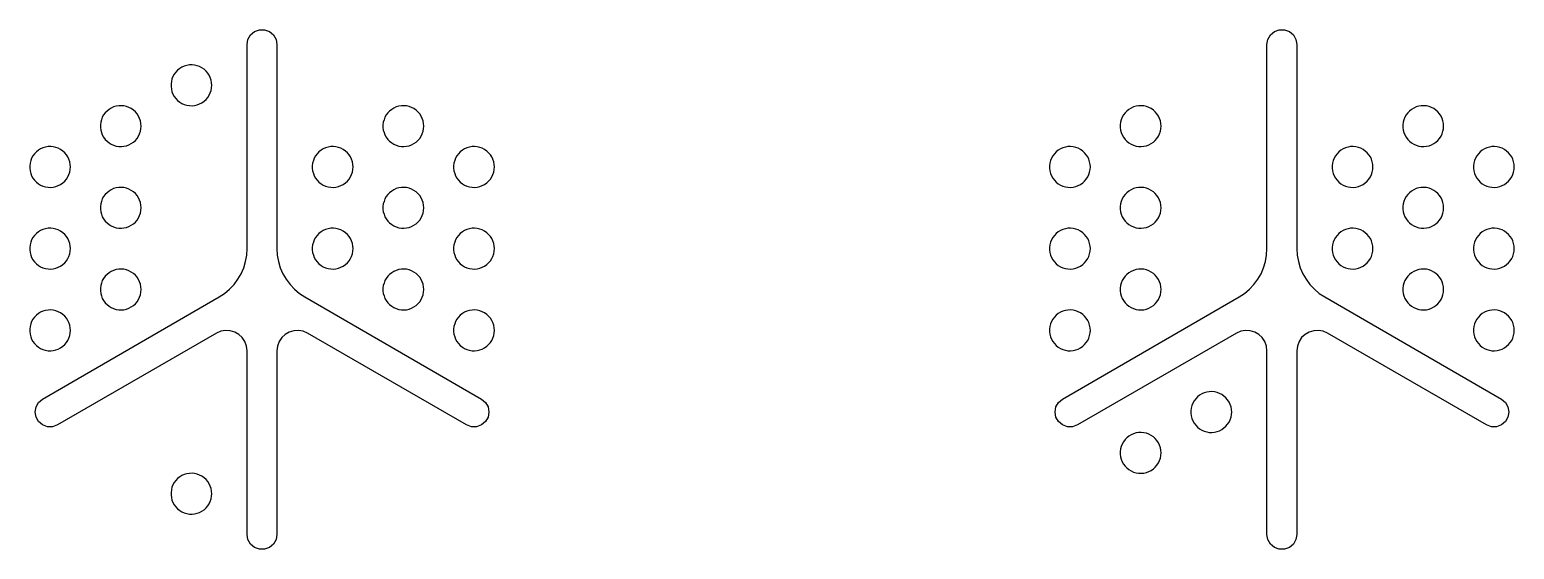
# Model space of a CAD drawing. Header units: metres. Extents: x 19 to 256, y 19 to 256.
# Drawn here: x 144.3 to 180.7, y 18.64 to 31.36 of the extents above; entities that cross this region are included whole.
import ezdxf

# ---------------------------------------------------------------- set-up
doc = ezdxf.new("R2010")
doc.units = ezdxf.units.M

msp = doc.modelspace()

# ---------------------------------------------------------------- linework, layer by layer
for points in [[(149.634, 31), (149.656, 31.125), (149.72, 31.235), (149.817, 31.317), (149.936, 31.36), (150.064, 31.36), (150.183, 31.317), (150.28, 31.235), (150.344, 31.125), (150.366, 31), (150.366, 26), (150.375, 25.841), (150.403, 25.685), (150.448, 25.533), (150.511, 25.387), (150.591, 25.249), (150.686, 25.122), (150.795, 25.006), (150.916, 24.904), (151.049, 24.817), (155.379, 22.317), (155.477, 22.235), (155.54, 22.125), (155.562, 22), (155.54, 21.875), (155.477, 21.765), (155.379, 21.683), (155.26, 21.64), (155.133, 21.64), (155.013, 21.683), (151.116, 23.933), (151.009, 23.979), (150.895, 23.999), (150.779, 23.992), (150.668, 23.959), (150.567, 23.901), (150.483, 23.821), (150.419, 23.724), (150.38, 23.615), (150.366, 23.5), (150.366, 19), (150.344, 18.875), (150.28, 18.765), (150.183, 18.683), (150.064, 18.64), (149.936, 18.64), (149.817, 18.683), (149.72, 18.765), (149.656, 18.875), (149.634, 19), (149.634, 23.5), (149.62, 23.615), (149.581, 23.724), (149.517, 23.821), (149.433, 23.901), (149.332, 23.959), (149.221, 23.992), (149.105, 23.999), (148.991, 23.979), (148.884, 23.933), (144.987, 21.683), (144.867, 21.64), (144.74, 21.64), (144.621, 21.683), (144.523, 21.765), (144.46, 21.875), (144.438, 22), (144.46, 22.125), (144.523, 22.235), (144.621, 22.317), (148.951, 24.817), (149.084, 24.904), (149.205, 25.006), (149.314, 25.122), (149.409, 25.249), (149.489, 25.387), (149.552, 25.533), (149.597, 25.685), (149.625, 25.841), (149.634, 26)], [(174.634, 31), (174.656, 31.125), (174.72, 31.235), (174.817, 31.317), (174.936, 31.36), (175.064, 31.36), (175.183, 31.317), (175.28, 31.235), (175.344, 31.125), (175.366, 31), (175.366, 26), (175.375, 25.841), (175.403, 25.685), (175.448, 25.533), (175.511, 25.387), (175.591, 25.249), (175.686, 25.122), (175.795, 25.006), (175.916, 24.904), (176.049, 24.817), (180.379, 22.317), (180.477, 22.235), (180.54, 22.125), (180.562, 22), (180.54, 21.875), (180.477, 21.765), (180.379, 21.683), (180.26, 21.64), (180.133, 21.64), (180.013, 21.683), (176.116, 23.933), (176.009, 23.979), (175.895, 23.999), (175.779, 23.992), (175.668, 23.959), (175.567, 23.901), (175.483, 23.821), (175.419, 23.724), (175.38, 23.615), (175.366, 23.5), (175.366, 19), (175.344, 18.875), (175.28, 18.765), (175.183, 18.683), (175.064, 18.64), (174.936, 18.64), (174.817, 18.683), (174.72, 18.765), (174.656, 18.875), (174.634, 19), (174.634, 23.5), (174.62, 23.615), (174.581, 23.724), (174.517, 23.821), (174.433, 23.901), (174.332, 23.959), (174.221, 23.992), (174.105, 23.999), (173.991, 23.979), (173.884, 23.933), (169.987, 21.683), (169.867, 21.64), (169.74, 21.64), (169.621, 21.683), (169.523, 21.765), (169.46, 21.875), (169.438, 22), (169.46, 22.125), (169.523, 22.235), (169.621, 22.317), (173.951, 24.817), (174.084, 24.904), (174.205, 25.006), (174.314, 25.122), (174.409, 25.249), (174.489, 25.387), (174.552, 25.533), (174.597, 25.685), (174.625, 25.841), (174.634, 26)], [(148.768, 30), (148.764, 30.064), (148.752, 30.127), (148.731, 30.188), (148.704, 30.245), (148.669, 30.299), (148.627, 30.348), (148.58, 30.391), (148.527, 30.428), (148.47, 30.457), (148.41, 30.479), (148.348, 30.494), (148.284, 30.5), (148.22, 30.498), (148.157, 30.487), (148.095, 30.469), (148.037, 30.443), (147.982, 30.41), (147.932, 30.37), (147.887, 30.324), (147.849, 30.273), (147.817, 30.217), (147.793, 30.158), (147.777, 30.096), (147.769, 30.032), (147.769, 29.968), (147.777, 29.904), (147.793, 29.842), (147.817, 29.783), (147.849, 29.727), (147.887, 29.676), (147.932, 29.63), (147.982, 29.59), (148.037, 29.557), (148.095, 29.531), (148.157, 29.513), (148.22, 29.502), (148.284, 29.5), (148.348, 29.506), (148.41, 29.521), (148.47, 29.543), (148.527, 29.572), (148.58, 29.609), (148.627, 29.652), (148.669, 29.701), (148.704, 29.755), (148.731, 29.812), (148.752, 29.873), (148.764, 29.936), (148.768, 30)], [(147.036, 29), (147.032, 29.064), (147.02, 29.127), (146.999, 29.188), (146.972, 29.245), (146.937, 29.299), (146.895, 29.348), (146.848, 29.391), (146.795, 29.428), (146.738, 29.457), (146.678, 29.479), (146.616, 29.494), (146.552, 29.5), (146.488, 29.498), (146.425, 29.487), (146.363, 29.469), (146.305, 29.443), (146.25, 29.41), (146.2, 29.37), (146.155, 29.324), (146.117, 29.273), (146.085, 29.217), (146.061, 29.158), (146.045, 29.096), (146.037, 29.032), (146.037, 28.968), (146.045, 28.904), (146.061, 28.842), (146.085, 28.783), (146.117, 28.727), (146.155, 28.676), (146.2, 28.63), (146.25, 28.59), (146.305, 28.557), (146.363, 28.531), (146.425, 28.513), (146.488, 28.502), (146.552, 28.5), (146.616, 28.506), (146.678, 28.521), (146.738, 28.543), (146.795, 28.572), (146.848, 28.609), (146.895, 28.652), (146.937, 28.701), (146.972, 28.755), (146.999, 28.812), (147.02, 28.873), (147.032, 28.936), (147.036, 29)], [(153.964, 29), (153.96, 29.064), (153.948, 29.127), (153.928, 29.188), (153.9, 29.245), (153.865, 29.299), (153.823, 29.348), (153.776, 29.391), (153.723, 29.428), (153.666, 29.457), (153.606, 29.479), (153.544, 29.494), (153.48, 29.5), (153.416, 29.498), (153.353, 29.487), (153.291, 29.469), (153.233, 29.443), (153.178, 29.41), (153.128, 29.37), (153.083, 29.324), (153.045, 29.273), (153.014, 29.217), (152.99, 29.158), (152.973, 29.096), (152.965, 29.032), (152.965, 28.968), (152.973, 28.904), (152.99, 28.842), (153.014, 28.783), (153.045, 28.727), (153.083, 28.676), (153.128, 28.63), (153.178, 28.59), (153.233, 28.557), (153.291, 28.531), (153.353, 28.513), (153.416, 28.502), (153.48, 28.5), (153.544, 28.506), (153.606, 28.521), (153.666, 28.543), (153.723, 28.572), (153.776, 28.609), (153.823, 28.652), (153.865, 28.701), (153.9, 28.755), (153.928, 28.812), (153.948, 28.873), (153.96, 28.936), (153.964, 29)], [(172.036, 29), (172.032, 29.064), (172.02, 29.127), (171.999, 29.188), (171.972, 29.245), (171.937, 29.299), (171.895, 29.348), (171.848, 29.391), (171.795, 29.428), (171.738, 29.457), (171.678, 29.479), (171.616, 29.494), (171.552, 29.5), (171.488, 29.498), (171.425, 29.487), (171.363, 29.469), (171.305, 29.443), (171.25, 29.41), (171.2, 29.37), (171.155, 29.324), (171.117, 29.273), (171.085, 29.217), (171.061, 29.158), (171.045, 29.096), (171.037, 29.032), (171.037, 28.968), (171.045, 28.904), (171.061, 28.842), (171.085, 28.783), (171.117, 28.727), (171.155, 28.676), (171.2, 28.63), (171.25, 28.59), (171.305, 28.557), (171.363, 28.531), (171.425, 28.513), (171.488, 28.502), (171.552, 28.5), (171.616, 28.506), (171.678, 28.521), (171.738, 28.543), (171.795, 28.572), (171.848, 28.609), (171.895, 28.652), (171.937, 28.701), (171.972, 28.755), (171.999, 28.812), (172.02, 28.873), (172.032, 28.936), (172.036, 29)], [(178.964, 29), (178.96, 29.064), (178.948, 29.127), (178.928, 29.188), (178.9, 29.245), (178.865, 29.299), (178.823, 29.348), (178.776, 29.391), (178.723, 29.428), (178.666, 29.457), (178.606, 29.479), (178.544, 29.494), (178.48, 29.5), (178.416, 29.498), (178.353, 29.487), (178.291, 29.469), (178.233, 29.443), (178.178, 29.41), (178.128, 29.37), (178.083, 29.324), (178.045, 29.273), (178.014, 29.217), (177.99, 29.158), (177.973, 29.096), (177.965, 29.032), (177.965, 28.968), (177.973, 28.904), (177.99, 28.842), (178.014, 28.783), (178.045, 28.727), (178.083, 28.676), (178.128, 28.63), (178.178, 28.59), (178.233, 28.557), (178.291, 28.531), (178.353, 28.513), (178.416, 28.502), (178.48, 28.5), (178.544, 28.506), (178.606, 28.521), (178.666, 28.543), (178.723, 28.572), (178.776, 28.609), (178.823, 28.652), (178.865, 28.701), (178.9, 28.755), (178.928, 28.812), (178.948, 28.873), (178.96, 28.936), (178.964, 29)], [(145.304, 28), (145.3, 28.064), (145.287, 28.127), (145.267, 28.188), (145.24, 28.245), (145.205, 28.299), (145.163, 28.348), (145.116, 28.391), (145.063, 28.428), (145.006, 28.457), (144.946, 28.479), (144.884, 28.494), (144.82, 28.5), (144.756, 28.498), (144.693, 28.487), (144.631, 28.469), (144.573, 28.443), (144.518, 28.41), (144.468, 28.37), (144.423, 28.324), (144.385, 28.273), (144.353, 28.217), (144.329, 28.158), (144.313, 28.096), (144.305, 28.032), (144.305, 27.968), (144.313, 27.904), (144.329, 27.842), (144.353, 27.783), (144.385, 27.727), (144.423, 27.676), (144.468, 27.63), (144.518, 27.59), (144.573, 27.557), (144.631, 27.531), (144.693, 27.513), (144.756, 27.502), (144.82, 27.5), (144.884, 27.506), (144.946, 27.521), (145.006, 27.543), (145.063, 27.572), (145.116, 27.609), (145.163, 27.652), (145.205, 27.701), (145.24, 27.755), (145.267, 27.812), (145.287, 27.873), (145.3, 27.936), (145.304, 28)], [(152.232, 28), (152.228, 28.064), (152.216, 28.127), (152.196, 28.188), (152.168, 28.245), (152.133, 28.299), (152.091, 28.348), (152.044, 28.391), (151.991, 28.428), (151.934, 28.457), (151.874, 28.479), (151.812, 28.494), (151.748, 28.5), (151.684, 28.498), (151.621, 28.487), (151.559, 28.469), (151.501, 28.443), (151.446, 28.41), (151.396, 28.37), (151.351, 28.324), (151.313, 28.273), (151.282, 28.217), (151.258, 28.158), (151.241, 28.096), (151.233, 28.032), (151.233, 27.968), (151.241, 27.904), (151.258, 27.842), (151.282, 27.783), (151.313, 27.727), (151.351, 27.676), (151.396, 27.63), (151.446, 27.59), (151.501, 27.557), (151.559, 27.531), (151.621, 27.513), (151.684, 27.502), (151.748, 27.5), (151.812, 27.506), (151.874, 27.521), (151.934, 27.543), (151.991, 27.572), (152.044, 27.609), (152.091, 27.652), (152.133, 27.701), (152.168, 27.755), (152.196, 27.812), (152.216, 27.873), (152.228, 27.936), (152.232, 28)], [(155.696, 28), (155.692, 28.064), (155.68, 28.127), (155.66, 28.188), (155.632, 28.245), (155.597, 28.299), (155.555, 28.348), (155.508, 28.391), (155.455, 28.428), (155.399, 28.457), (155.338, 28.479), (155.276, 28.494), (155.212, 28.5), (155.148, 28.498), (155.085, 28.487), (155.023, 28.469), (154.965, 28.443), (154.91, 28.41), (154.86, 28.37), (154.815, 28.324), (154.777, 28.273), (154.746, 28.217), (154.722, 28.158), (154.705, 28.096), (154.697, 28.032), (154.697, 27.968), (154.705, 27.904), (154.722, 27.842), (154.746, 27.783), (154.777, 27.727), (154.815, 27.676), (154.86, 27.63), (154.91, 27.59), (154.965, 27.557), (155.023, 27.531), (155.085, 27.513), (155.148, 27.502), (155.212, 27.5), (155.276, 27.506), (155.338, 27.521), (155.399, 27.543), (155.455, 27.572), (155.508, 27.609), (155.555, 27.652), (155.597, 27.701), (155.632, 27.755), (155.66, 27.812), (155.68, 27.873), (155.692, 27.936), (155.696, 28)], [(170.304, 28), (170.3, 28.064), (170.287, 28.127), (170.267, 28.188), (170.24, 28.245), (170.205, 28.299), (170.163, 28.348), (170.116, 28.391), (170.063, 28.428), (170.006, 28.457), (169.946, 28.479), (169.884, 28.494), (169.82, 28.5), (169.756, 28.498), (169.693, 28.487), (169.631, 28.469), (169.573, 28.443), (169.518, 28.41), (169.468, 28.37), (169.423, 28.324), (169.385, 28.273), (169.353, 28.217), (169.329, 28.158), (169.313, 28.096), (169.305, 28.032), (169.305, 27.968), (169.313, 27.904), (169.329, 27.842), (169.353, 27.783), (169.385, 27.727), (169.423, 27.676), (169.468, 27.63), (169.518, 27.59), (169.573, 27.557), (169.631, 27.531), (169.693, 27.513), (169.756, 27.502), (169.82, 27.5), (169.884, 27.506), (169.946, 27.521), (170.006, 27.543), (170.063, 27.572), (170.116, 27.609), (170.163, 27.652), (170.205, 27.701), (170.24, 27.755), (170.267, 27.812), (170.287, 27.873), (170.3, 27.936), (170.304, 28)], [(177.232, 28), (177.228, 28.064), (177.216, 28.127), (177.196, 28.188), (177.168, 28.245), (177.133, 28.299), (177.091, 28.348), (177.044, 28.391), (176.991, 28.428), (176.934, 28.457), (176.874, 28.479), (176.812, 28.494), (176.748, 28.5), (176.684, 28.498), (176.621, 28.487), (176.559, 28.469), (176.501, 28.443), (176.446, 28.41), (176.396, 28.37), (176.351, 28.324), (176.313, 28.273), (176.282, 28.217), (176.258, 28.158), (176.241, 28.096), (176.233, 28.032), (176.233, 27.968), (176.241, 27.904), (176.258, 27.842), (176.282, 27.783), (176.313, 27.727), (176.351, 27.676), (176.396, 27.63), (176.446, 27.59), (176.501, 27.557), (176.559, 27.531), (176.621, 27.513), (176.684, 27.502), (176.748, 27.5), (176.812, 27.506), (176.874, 27.521), (176.934, 27.543), (176.991, 27.572), (177.044, 27.609), (177.091, 27.652), (177.133, 27.701), (177.168, 27.755), (177.196, 27.812), (177.216, 27.873), (177.228, 27.936), (177.232, 28)], [(180.696, 28), (180.692, 28.064), (180.68, 28.127), (180.66, 28.188), (180.632, 28.245), (180.597, 28.299), (180.555, 28.348), (180.508, 28.391), (180.455, 28.428), (180.399, 28.457), (180.338, 28.479), (180.276, 28.494), (180.212, 28.5), (180.148, 28.498), (180.085, 28.487), (180.023, 28.469), (179.965, 28.443), (179.91, 28.41), (179.86, 28.37), (179.815, 28.324), (179.777, 28.273), (179.746, 28.217), (179.722, 28.158), (179.705, 28.096), (179.697, 28.032), (179.697, 27.968), (179.705, 27.904), (179.722, 27.842), (179.746, 27.783), (179.777, 27.727), (179.815, 27.676), (179.86, 27.63), (179.91, 27.59), (179.965, 27.557), (180.023, 27.531), (180.085, 27.513), (180.148, 27.502), (180.212, 27.5), (180.276, 27.506), (180.338, 27.521), (180.399, 27.543), (180.455, 27.572), (180.508, 27.609), (180.555, 27.652), (180.597, 27.701), (180.632, 27.755), (180.66, 27.812), (180.68, 27.873), (180.692, 27.936), (180.696, 28)], [(147.036, 27), (147.032, 27.064), (147.02, 27.127), (146.999, 27.188), (146.972, 27.245), (146.937, 27.299), (146.895, 27.348), (146.848, 27.391), (146.795, 27.428), (146.738, 27.457), (146.678, 27.479), (146.616, 27.494), (146.552, 27.5), (146.488, 27.498), (146.425, 27.487), (146.363, 27.469), (146.305, 27.443), (146.25, 27.41), (146.2, 27.37), (146.155, 27.324), (146.117, 27.273), (146.085, 27.217), (146.061, 27.158), (146.045, 27.096), (146.037, 27.032), (146.037, 26.968), (146.045, 26.904), (146.061, 26.842), (146.085, 26.783), (146.117, 26.727), (146.155, 26.676), (146.2, 26.63), (146.25, 26.59), (146.305, 26.557), (146.363, 26.531), (146.425, 26.513), (146.488, 26.502), (146.552, 26.5), (146.616, 26.506), (146.678, 26.521), (146.738, 26.543), (146.795, 26.572), (146.848, 26.609), (146.895, 26.652), (146.937, 26.701), (146.972, 26.755), (146.999, 26.812), (147.02, 26.873), (147.032, 26.936), (147.036, 27)], [(153.964, 27), (153.96, 27.064), (153.948, 27.127), (153.928, 27.188), (153.9, 27.245), (153.865, 27.299), (153.823, 27.348), (153.776, 27.391), (153.723, 27.428), (153.666, 27.457), (153.606, 27.479), (153.544, 27.494), (153.48, 27.5), (153.416, 27.498), (153.353, 27.487), (153.291, 27.469), (153.233, 27.443), (153.178, 27.41), (153.128, 27.37), (153.083, 27.324), (153.045, 27.273), (153.014, 27.217), (152.99, 27.158), (152.973, 27.096), (152.965, 27.032), (152.965, 26.968), (152.973, 26.904), (152.99, 26.842), (153.014, 26.783), (153.045, 26.727), (153.083, 26.676), (153.128, 26.63), (153.178, 26.59), (153.233, 26.557), (153.291, 26.531), (153.353, 26.513), (153.416, 26.502), (153.48, 26.5), (153.544, 26.506), (153.606, 26.521), (153.666, 26.543), (153.723, 26.572), (153.776, 26.609), (153.823, 26.652), (153.865, 26.701), (153.9, 26.755), (153.928, 26.812), (153.948, 26.873), (153.96, 26.936), (153.964, 27)], [(172.036, 27), (172.032, 27.064), (172.02, 27.127), (171.999, 27.188), (171.972, 27.245), (171.937, 27.299), (171.895, 27.348), (171.848, 27.391), (171.795, 27.428), (171.738, 27.457), (171.678, 27.479), (171.616, 27.494), (171.552, 27.5), (171.488, 27.498), (171.425, 27.487), (171.363, 27.469), (171.305, 27.443), (171.25, 27.41), (171.2, 27.37), (171.155, 27.324), (171.117, 27.273), (171.085, 27.217), (171.061, 27.158), (171.045, 27.096), (171.037, 27.032), (171.037, 26.968), (171.045, 26.904), (171.061, 26.842), (171.085, 26.783), (171.117, 26.727), (171.155, 26.676), (171.2, 26.63), (171.25, 26.59), (171.305, 26.557), (171.363, 26.531), (171.425, 26.513), (171.488, 26.502), (171.552, 26.5), (171.616, 26.506), (171.678, 26.521), (171.738, 26.543), (171.795, 26.572), (171.848, 26.609), (171.895, 26.652), (171.937, 26.701), (171.972, 26.755), (171.999, 26.812), (172.02, 26.873), (172.032, 26.936), (172.036, 27)], [(178.964, 27), (178.96, 27.064), (178.948, 27.127), (178.928, 27.188), (178.9, 27.245), (178.865, 27.299), (178.823, 27.348), (178.776, 27.391), (178.723, 27.428), (178.666, 27.457), (178.606, 27.479), (178.544, 27.494), (178.48, 27.5), (178.416, 27.498), (178.353, 27.487), (178.291, 27.469), (178.233, 27.443), (178.178, 27.41), (178.128, 27.37), (178.083, 27.324), (178.045, 27.273), (178.014, 27.217), (177.99, 27.158), (177.973, 27.096), (177.965, 27.032), (177.965, 26.968), (177.973, 26.904), (177.99, 26.842), (178.014, 26.783), (178.045, 26.727), (178.083, 26.676), (178.128, 26.63), (178.178, 26.59), (178.233, 26.557), (178.291, 26.531), (178.353, 26.513), (178.416, 26.502), (178.48, 26.5), (178.544, 26.506), (178.606, 26.521), (178.666, 26.543), (178.723, 26.572), (178.776, 26.609), (178.823, 26.652), (178.865, 26.701), (178.9, 26.755), (178.928, 26.812), (178.948, 26.873), (178.96, 26.936), (178.964, 27)], [(145.304, 26), (145.3, 26.064), (145.287, 26.127), (145.267, 26.188), (145.24, 26.245), (145.205, 26.299), (145.163, 26.348), (145.116, 26.391), (145.063, 26.428), (145.006, 26.457), (144.946, 26.479), (144.884, 26.494), (144.82, 26.5), (144.756, 26.498), (144.693, 26.487), (144.631, 26.469), (144.573, 26.443), (144.518, 26.41), (144.468, 26.37), (144.423, 26.324), (144.385, 26.273), (144.353, 26.217), (144.329, 26.158), (144.313, 26.096), (144.305, 26.032), (144.305, 25.968), (144.313, 25.904), (144.329, 25.842), (144.353, 25.783), (144.385, 25.727), (144.423, 25.676), (144.468, 25.63), (144.518, 25.59), (144.573, 25.557), (144.631, 25.531), (144.693, 25.513), (144.756, 25.502), (144.82, 25.5), (144.884, 25.506), (144.946, 25.521), (145.006, 25.543), (145.063, 25.572), (145.116, 25.609), (145.163, 25.652), (145.205, 25.701), (145.24, 25.755), (145.267, 25.812), (145.287, 25.873), (145.3, 25.936), (145.304, 26)], [(152.232, 26), (152.228, 26.064), (152.216, 26.127), (152.196, 26.188), (152.168, 26.245), (152.133, 26.299), (152.091, 26.348), (152.044, 26.391), (151.991, 26.428), (151.934, 26.457), (151.874, 26.479), (151.812, 26.494), (151.748, 26.5), (151.684, 26.498), (151.621, 26.487), (151.559, 26.469), (151.501, 26.443), (151.446, 26.41), (151.396, 26.37), (151.351, 26.324), (151.313, 26.273), (151.282, 26.217), (151.258, 26.158), (151.241, 26.096), (151.233, 26.032), (151.233, 25.968), (151.241, 25.904), (151.258, 25.842), (151.282, 25.783), (151.313, 25.727), (151.351, 25.676), (151.396, 25.63), (151.446, 25.59), (151.501, 25.557), (151.559, 25.531), (151.621, 25.513), (151.684, 25.502), (151.748, 25.5), (151.812, 25.506), (151.874, 25.521), (151.934, 25.543), (151.991, 25.572), (152.044, 25.609), (152.091, 25.652), (152.133, 25.701), (152.168, 25.755), (152.196, 25.812), (152.216, 25.873), (152.228, 25.936), (152.232, 26)], [(155.696, 26), (155.692, 26.064), (155.68, 26.127), (155.66, 26.188), (155.632, 26.245), (155.597, 26.299), (155.555, 26.348), (155.508, 26.391), (155.455, 26.428), (155.399, 26.457), (155.338, 26.479), (155.276, 26.494), (155.212, 26.5), (155.148, 26.498), (155.085, 26.487), (155.023, 26.469), (154.965, 26.443), (154.91, 26.41), (154.86, 26.37), (154.815, 26.324), (154.777, 26.273), (154.746, 26.217), (154.722, 26.158), (154.705, 26.096), (154.697, 26.032), (154.697, 25.968), (154.705, 25.904), (154.722, 25.842), (154.746, 25.783), (154.777, 25.727), (154.815, 25.676), (154.86, 25.63), (154.91, 25.59), (154.965, 25.557), (155.023, 25.531), (155.085, 25.513), (155.148, 25.502), (155.212, 25.5), (155.276, 25.506), (155.338, 25.521), (155.399, 25.543), (155.455, 25.572), (155.508, 25.609), (155.555, 25.652), (155.597, 25.701), (155.632, 25.755), (155.66, 25.812), (155.68, 25.873), (155.692, 25.936), (155.696, 26)], [(170.304, 26), (170.3, 26.064), (170.287, 26.127), (170.267, 26.188), (170.24, 26.245), (170.205, 26.299), (170.163, 26.348), (170.116, 26.391), (170.063, 26.428), (170.006, 26.457), (169.946, 26.479), (169.884, 26.494), (169.82, 26.5), (169.756, 26.498), (169.693, 26.487), (169.631, 26.469), (169.573, 26.443), (169.518, 26.41), (169.468, 26.37), (169.423, 26.324), (169.385, 26.273), (169.353, 26.217), (169.329, 26.158), (169.313, 26.096), (169.305, 26.032), (169.305, 25.968), (169.313, 25.904), (169.329, 25.842), (169.353, 25.783), (169.385, 25.727), (169.423, 25.676), (169.468, 25.63), (169.518, 25.59), (169.573, 25.557), (169.631, 25.531), (169.693, 25.513), (169.756, 25.502), (169.82, 25.5), (169.884, 25.506), (169.946, 25.521), (170.006, 25.543), (170.063, 25.572), (170.116, 25.609), (170.163, 25.652), (170.205, 25.701), (170.24, 25.755), (170.267, 25.812), (170.287, 25.873), (170.3, 25.936), (170.304, 26)], [(177.232, 26), (177.228, 26.064), (177.216, 26.127), (177.196, 26.188), (177.168, 26.245), (177.133, 26.299), (177.091, 26.348), (177.044, 26.391), (176.991, 26.428), (176.934, 26.457), (176.874, 26.479), (176.812, 26.494), (176.748, 26.5), (176.684, 26.498), (176.621, 26.487), (176.559, 26.469), (176.501, 26.443), (176.446, 26.41), (176.396, 26.37), (176.351, 26.324), (176.313, 26.273), (176.282, 26.217), (176.258, 26.158), (176.241, 26.096), (176.233, 26.032), (176.233, 25.968), (176.241, 25.904), (176.258, 25.842), (176.282, 25.783), (176.313, 25.727), (176.351, 25.676), (176.396, 25.63), (176.446, 25.59), (176.501, 25.557), (176.559, 25.531), (176.621, 25.513), (176.684, 25.502), (176.748, 25.5), (176.812, 25.506), (176.874, 25.521), (176.934, 25.543), (176.991, 25.572), (177.044, 25.609), (177.091, 25.652), (177.133, 25.701), (177.168, 25.755), (177.196, 25.812), (177.216, 25.873), (177.228, 25.936), (177.232, 26)], [(180.696, 26), (180.692, 26.064), (180.68, 26.127), (180.66, 26.188), (180.632, 26.245), (180.597, 26.299), (180.555, 26.348), (180.508, 26.391), (180.455, 26.428), (180.399, 26.457), (180.338, 26.479), (180.276, 26.494), (180.212, 26.5), (180.148, 26.498), (180.085, 26.487), (180.023, 26.469), (179.965, 26.443), (179.91, 26.41), (179.86, 26.37), (179.815, 26.324), (179.777, 26.273), (179.746, 26.217), (179.722, 26.158), (179.705, 26.096), (179.697, 26.032), (179.697, 25.968), (179.705, 25.904), (179.722, 25.842), (179.746, 25.783), (179.777, 25.727), (179.815, 25.676), (179.86, 25.63), (179.91, 25.59), (179.965, 25.557), (180.023, 25.531), (180.085, 25.513), (180.148, 25.502), (180.212, 25.5), (180.276, 25.506), (180.338, 25.521), (180.399, 25.543), (180.455, 25.572), (180.508, 25.609), (180.555, 25.652), (180.597, 25.701), (180.632, 25.755), (180.66, 25.812), (180.68, 25.873), (180.692, 25.936), (180.696, 26)], [(147.036, 25), (147.032, 25.064), (147.02, 25.127), (146.999, 25.188), (146.972, 25.245), (146.937, 25.299), (146.895, 25.348), (146.848, 25.391), (146.795, 25.428), (146.738, 25.457), (146.678, 25.479), (146.616, 25.494), (146.552, 25.5), (146.488, 25.498), (146.425, 25.487), (146.363, 25.469), (146.305, 25.443), (146.25, 25.41), (146.2, 25.37), (146.155, 25.324), (146.117, 25.273), (146.085, 25.217), (146.061, 25.158), (146.045, 25.096), (146.037, 25.032), (146.037, 24.968), (146.045, 24.904), (146.061, 24.842), (146.085, 24.783), (146.117, 24.727), (146.155, 24.676), (146.2, 24.63), (146.25, 24.59), (146.305, 24.557), (146.363, 24.531), (146.425, 24.513), (146.488, 24.502), (146.552, 24.5), (146.616, 24.506), (146.678, 24.521), (146.738, 24.543), (146.795, 24.572), (146.848, 24.609), (146.895, 24.652), (146.937, 24.701), (146.972, 24.755), (146.999, 24.812), (147.02, 24.873), (147.032, 24.936), (147.036, 25)], [(153.964, 25), (153.96, 25.064), (153.948, 25.127), (153.928, 25.188), (153.9, 25.245), (153.865, 25.299), (153.823, 25.348), (153.776, 25.391), (153.723, 25.428), (153.666, 25.457), (153.606, 25.479), (153.544, 25.494), (153.48, 25.5), (153.416, 25.498), (153.353, 25.487), (153.291, 25.469), (153.233, 25.443), (153.178, 25.41), (153.128, 25.37), (153.083, 25.324), (153.045, 25.273), (153.014, 25.217), (152.99, 25.158), (152.973, 25.096), (152.965, 25.032), (152.965, 24.968), (152.973, 24.904), (152.99, 24.842), (153.014, 24.783), (153.045, 24.727), (153.083, 24.676), (153.128, 24.63), (153.178, 24.59), (153.233, 24.557), (153.291, 24.531), (153.353, 24.513), (153.416, 24.502), (153.48, 24.5), (153.544, 24.506), (153.606, 24.521), (153.666, 24.543), (153.723, 24.572), (153.776, 24.609), (153.823, 24.652), (153.865, 24.701), (153.9, 24.755), (153.928, 24.812), (153.948, 24.873), (153.96, 24.936), (153.964, 25)], [(172.036, 25), (172.032, 25.064), (172.02, 25.127), (171.999, 25.188), (171.972, 25.245), (171.937, 25.299), (171.895, 25.348), (171.848, 25.391), (171.795, 25.428), (171.738, 25.457), (171.678, 25.479), (171.616, 25.494), (171.552, 25.5), (171.488, 25.498), (171.425, 25.487), (171.363, 25.469), (171.305, 25.443), (171.25, 25.41), (171.2, 25.37), (171.155, 25.324), (171.117, 25.273), (171.085, 25.217), (171.061, 25.158), (171.045, 25.096), (171.037, 25.032), (171.037, 24.968), (171.045, 24.904), (171.061, 24.842), (171.085, 24.783), (171.117, 24.727), (171.155, 24.676), (171.2, 24.63), (171.25, 24.59), (171.305, 24.557), (171.363, 24.531), (171.425, 24.513), (171.488, 24.502), (171.552, 24.5), (171.616, 24.506), (171.678, 24.521), (171.738, 24.543), (171.795, 24.572), (171.848, 24.609), (171.895, 24.652), (171.937, 24.701), (171.972, 24.755), (171.999, 24.812), (172.02, 24.873), (172.032, 24.936), (172.036, 25)], [(178.964, 25), (178.96, 25.064), (178.948, 25.127), (178.928, 25.188), (178.9, 25.245), (178.865, 25.299), (178.823, 25.348), (178.776, 25.391), (178.723, 25.428), (178.666, 25.457), (178.606, 25.479), (178.544, 25.494), (178.48, 25.5), (178.416, 25.498), (178.353, 25.487), (178.291, 25.469), (178.233, 25.443), (178.178, 25.41), (178.128, 25.37), (178.083, 25.324), (178.045, 25.273), (178.014, 25.217), (177.99, 25.158), (177.973, 25.096), (177.965, 25.032), (177.965, 24.968), (177.973, 24.904), (177.99, 24.842), (178.014, 24.783), (178.045, 24.727), (178.083, 24.676), (178.128, 24.63), (178.178, 24.59), (178.233, 24.557), (178.291, 24.531), (178.353, 24.513), (178.416, 24.502), (178.48, 24.5), (178.544, 24.506), (178.606, 24.521), (178.666, 24.543), (178.723, 24.572), (178.776, 24.609), (178.823, 24.652), (178.865, 24.701), (178.9, 24.755), (178.928, 24.812), (178.948, 24.873), (178.96, 24.936), (178.964, 25)], [(145.304, 24), (145.3, 24.064), (145.287, 24.127), (145.267, 24.188), (145.24, 24.245), (145.205, 24.299), (145.163, 24.348), (145.116, 24.391), (145.063, 24.428), (145.006, 24.457), (144.946, 24.479), (144.884, 24.494), (144.82, 24.5), (144.756, 24.498), (144.693, 24.487), (144.631, 24.469), (144.573, 24.443), (144.518, 24.41), (144.468, 24.37), (144.423, 24.324), (144.385, 24.273), (144.353, 24.217), (144.329, 24.158), (144.313, 24.096), (144.305, 24.032), (144.305, 23.968), (144.313, 23.904), (144.329, 23.842), (144.353, 23.783), (144.385, 23.727), (144.423, 23.676), (144.468, 23.63), (144.518, 23.59), (144.573, 23.557), (144.631, 23.531), (144.693, 23.513), (144.756, 23.502), (144.82, 23.5), (144.884, 23.506), (144.946, 23.521), (145.006, 23.543), (145.063, 23.572), (145.116, 23.609), (145.163, 23.652), (145.205, 23.701), (145.24, 23.755), (145.267, 23.812), (145.287, 23.873), (145.3, 23.936), (145.304, 24)], [(155.696, 24), (155.692, 24.064), (155.68, 24.127), (155.66, 24.188), (155.632, 24.245), (155.597, 24.299), (155.555, 24.348), (155.508, 24.391), (155.455, 24.428), (155.399, 24.457), (155.338, 24.479), (155.276, 24.494), (155.212, 24.5), (155.148, 24.498), (155.085, 24.487), (155.023, 24.469), (154.965, 24.443), (154.91, 24.41), (154.86, 24.37), (154.815, 24.324), (154.777, 24.273), (154.746, 24.217), (154.722, 24.158), (154.705, 24.096), (154.697, 24.032), (154.697, 23.968), (154.705, 23.904), (154.722, 23.842), (154.746, 23.783), (154.777, 23.727), (154.815, 23.676), (154.86, 23.63), (154.91, 23.59), (154.965, 23.557), (155.023, 23.531), (155.085, 23.513), (155.148, 23.502), (155.212, 23.5), (155.276, 23.506), (155.338, 23.521), (155.399, 23.543), (155.455, 23.572), (155.508, 23.609), (155.555, 23.652), (155.597, 23.701), (155.632, 23.755), (155.66, 23.812), (155.68, 23.873), (155.692, 23.936), (155.696, 24)], [(170.304, 24), (170.3, 24.064), (170.287, 24.127), (170.267, 24.188), (170.24, 24.245), (170.205, 24.299), (170.163, 24.348), (170.116, 24.391), (170.063, 24.428), (170.006, 24.457), (169.946, 24.479), (169.884, 24.494), (169.82, 24.5), (169.756, 24.498), (169.693, 24.487), (169.631, 24.469), (169.573, 24.443), (169.518, 24.41), (169.468, 24.37), (169.423, 24.324), (169.385, 24.273), (169.353, 24.217), (169.329, 24.158), (169.313, 24.096), (169.305, 24.032), (169.305, 23.968), (169.313, 23.904), (169.329, 23.842), (169.353, 23.783), (169.385, 23.727), (169.423, 23.676), (169.468, 23.63), (169.518, 23.59), (169.573, 23.557), (169.631, 23.531), (169.693, 23.513), (169.756, 23.502), (169.82, 23.5), (169.884, 23.506), (169.946, 23.521), (170.006, 23.543), (170.063, 23.572), (170.116, 23.609), (170.163, 23.652), (170.205, 23.701), (170.24, 23.755), (170.267, 23.812), (170.287, 23.873), (170.3, 23.936), (170.304, 24)], [(180.696, 24), (180.692, 24.064), (180.68, 24.127), (180.66, 24.188), (180.632, 24.245), (180.597, 24.299), (180.555, 24.348), (180.508, 24.391), (180.455, 24.428), (180.399, 24.457), (180.338, 24.479), (180.276, 24.494), (180.212, 24.5), (180.148, 24.498), (180.085, 24.487), (180.023, 24.469), (179.965, 24.443), (179.91, 24.41), (179.86, 24.37), (179.815, 24.324), (179.777, 24.273), (179.746, 24.217), (179.722, 24.158), (179.705, 24.096), (179.697, 24.032), (179.697, 23.968), (179.705, 23.904), (179.722, 23.842), (179.746, 23.783), (179.777, 23.727), (179.815, 23.676), (179.86, 23.63), (179.91, 23.59), (179.965, 23.557), (180.023, 23.531), (180.085, 23.513), (180.148, 23.502), (180.212, 23.5), (180.276, 23.506), (180.338, 23.521), (180.399, 23.543), (180.455, 23.572), (180.508, 23.609), (180.555, 23.652), (180.597, 23.701), (180.632, 23.755), (180.66, 23.812), (180.68, 23.873), (180.692, 23.936), (180.696, 24)], [(173.768, 22), (173.764, 22.064), (173.752, 22.127), (173.731, 22.188), (173.704, 22.245), (173.669, 22.299), (173.627, 22.348), (173.58, 22.391), (173.527, 22.428), (173.47, 22.457), (173.41, 22.479), (173.348, 22.494), (173.284, 22.5), (173.22, 22.498), (173.157, 22.487), (173.095, 22.469), (173.037, 22.443), (172.982, 22.41), (172.932, 22.37), (172.887, 22.324), (172.849, 22.273), (172.817, 22.217), (172.793, 22.158), (172.777, 22.096), (172.769, 22.032), (172.769, 21.968), (172.777, 21.904), (172.793, 21.842), (172.817, 21.783), (172.849, 21.727), (172.887, 21.676), (172.932, 21.63), (172.982, 21.59), (173.037, 21.557), (173.095, 21.531), (173.157, 21.513), (173.22, 21.502), (173.284, 21.5), (173.348, 21.506), (173.41, 21.521), (173.47, 21.543), (173.527, 21.572), (173.58, 21.609), (173.627, 21.652), (173.669, 21.701), (173.704, 21.755), (173.731, 21.812), (173.752, 21.873), (173.764, 21.936), (173.768, 22)], [(172.036, 21), (172.032, 21.064), (172.02, 21.127), (171.999, 21.188), (171.972, 21.245), (171.937, 21.299), (171.895, 21.348), (171.848, 21.391), (171.795, 21.428), (171.738, 21.457), (171.678, 21.479), (171.616, 21.494), (171.552, 21.5), (171.488, 21.498), (171.425, 21.487), (171.363, 21.469), (171.305, 21.443), (171.25, 21.41), (171.2, 21.37), (171.155, 21.324), (171.117, 21.273), (171.085, 21.217), (171.061, 21.158), (171.045, 21.096), (171.037, 21.032), (171.037, 20.968), (171.045, 20.904), (171.061, 20.842), (171.085, 20.783), (171.117, 20.727), (171.155, 20.676), (171.2, 20.63), (171.25, 20.59), (171.305, 20.557), (171.363, 20.531), (171.425, 20.513), (171.488, 20.502), (171.552, 20.5), (171.616, 20.506), (171.678, 20.521), (171.738, 20.543), (171.795, 20.572), (171.848, 20.609), (171.895, 20.652), (171.937, 20.701), (171.972, 20.755), (171.999, 20.812), (172.02, 20.873), (172.032, 20.936), (172.036, 21)], [(148.768, 20), (148.764, 20.064), (148.752, 20.127), (148.731, 20.188), (148.704, 20.245), (148.669, 20.299), (148.627, 20.348), (148.58, 20.391), (148.527, 20.428), (148.47, 20.457), (148.41, 20.479), (148.348, 20.494), (148.284, 20.5), (148.22, 20.498), (148.157, 20.487), (148.095, 20.469), (148.037, 20.443), (147.982, 20.41), (147.932, 20.37), (147.887, 20.324), (147.849, 20.273), (147.817, 20.217), (147.793, 20.158), (147.777, 20.096), (147.769, 20.032), (147.769, 19.968), (147.777, 19.904), (147.793, 19.842), (147.817, 19.783), (147.849, 19.727), (147.887, 19.676), (147.932, 19.63), (147.982, 19.59), (148.037, 19.557), (148.095, 19.531), (148.157, 19.513), (148.22, 19.502), (148.284, 19.5), (148.348, 19.506), (148.41, 19.521), (148.47, 19.543), (148.527, 19.572), (148.58, 19.609), (148.627, 19.652), (148.669, 19.701), (148.704, 19.755), (148.731, 19.812), (148.752, 19.873), (148.764, 19.936), (148.768, 20)]]:
    msp.add_lwpolyline(points, close=True)

doc.saveas('drawing.dxf')
